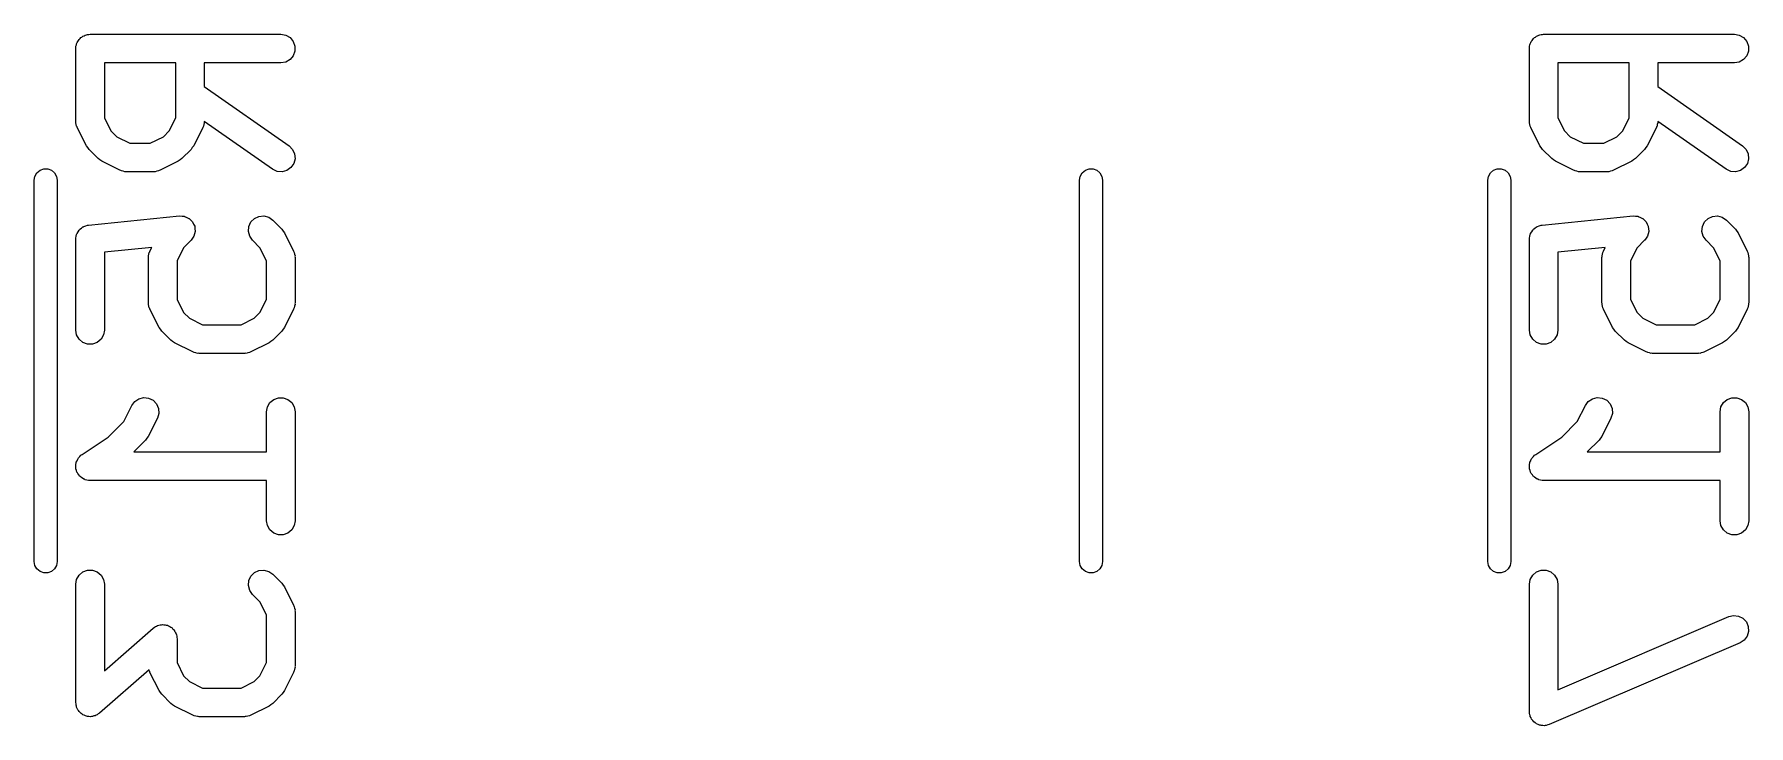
# Model space of a CAD drawing. Extents: x 25 to 326, y -201 to -21.
# Drawn here: x 59.43 to 68.42, y -57.2 to -53.57 of the extents above; entities that cross this region are included whole.
import ezdxf

# ---------------------------------------------------------------- set-up
doc = ezdxf.new("R2010")
doc.units = 0
doc.header["$MEASUREMENT"] = 0
doc.layers.add('BLACK', color=7, linetype='CONTINUOUS')

msp = doc.modelspace()

# ---------------------------------------------------------------- linework, layer by layer
at = {"layer": 'Black'}
for p, q in [((59.6474, -53.6495), (59.6485, -53.6431)), ((59.6474, -54.0305), (59.6474, -53.6495)), ((59.6485, -53.6365), (59.6508, -53.6303)), ((59.6485, -53.6431), (59.6485, -53.6365)), ((59.6508, -53.6303), (59.6519, -53.6239)), ((59.6519, -53.6239), (59.6552, -53.6182)), ((59.6552, -53.6182), (59.6574, -53.612)), ((59.6574, -53.612), (59.6616, -53.607)), ((59.6616, -53.607), (59.6649, -53.6013)), ((59.6649, -53.6013), (59.67, -53.5971)), ((59.67, -53.5971), (59.6742, -53.5921)), ((59.6742, -53.5921), (59.6799, -53.5888)), ((59.6799, -53.5888), (59.6849, -53.5846)), ((59.6849, -53.5846), (59.691, -53.5823)), ((59.691, -53.5823), (59.6967, -53.579)), ((59.6967, -53.579), (59.7032, -53.5779)), ((59.7032, -53.5779), (59.7094, -53.5757)), ((59.7094, -53.5757), (59.7159, -53.5757)), ((59.7159, -53.5757), (59.7224, -53.5745)), ((59.7224, -53.5745), (60.7224, -53.5745)), ((60.7224, -53.5745), (60.748, -53.579)), ((60.748, -53.579), (60.7706, -53.5921)), ((60.7706, -53.5921), (60.7873, -53.612)), ((60.7873, -53.612), (60.7962, -53.6365)), ((60.7962, -53.6365), (60.7962, -53.6625)), ((67.2674, -53.6495), (67.2685, -53.6431)), ((67.2674, -54.0305), (67.2674, -53.6495)), ((67.2685, -53.6365), (67.2708, -53.6303)), ((67.2685, -53.6431), (67.2685, -53.6365)), ((67.2708, -53.6303), (67.2719, -53.6239)), ((67.2719, -53.6239), (67.2752, -53.6182)), ((67.2752, -53.6182), (67.2774, -53.612)), ((67.2774, -53.612), (67.2816, -53.607)), ((67.2816, -53.607), (67.2849, -53.6013)), ((67.2849, -53.6013), (67.29, -53.5971)), ((67.29, -53.5971), (67.2942, -53.5921)), ((67.2942, -53.5921), (67.2999, -53.5888)), ((67.2999, -53.5888), (67.3049, -53.5846)), ((67.3049, -53.5846), (67.311, -53.5823)), ((67.311, -53.5823), (67.3167, -53.579)), ((67.3167, -53.579), (67.3232, -53.5779)), ((67.3232, -53.5779), (67.3294, -53.5757)), ((67.3294, -53.5757), (67.3359, -53.5757)), ((67.3359, -53.5757), (67.3424, -53.5745)), ((67.3424, -53.5745), (68.3424, -53.5745)), ((68.3424, -53.5745), (68.368, -53.579)), ((68.368, -53.579), (68.3906, -53.5921)), ((68.3906, -53.5921), (68.4073, -53.612)), ((68.4073, -53.612), (68.4162, -53.6365)), ((68.4162, -53.6365), (68.4162, -53.6625)), ((59.7974, -53.7245), (59.7974, -54.0128)), ((60.1712, -53.7245), (59.7974, -53.7245)), ((60.1712, -54.0128), (60.1712, -53.7245)), ((60.7224, -53.7245), (60.3212, -53.7245)), ((60.3212, -53.7245), (60.3212, -53.8486)), ((60.748, -53.72), (60.7224, -53.7245)), ((60.7706, -53.707), (60.748, -53.72)), ((60.7873, -53.687), (60.7706, -53.707)), ((60.7962, -53.6625), (60.7873, -53.687)), ((67.4174, -53.7245), (67.4174, -54.0128)), ((67.7912, -53.7245), (67.4174, -53.7245)), ((67.7912, -54.0128), (67.7912, -53.7245)), ((68.3424, -53.7245), (67.9412, -53.7245)), ((67.9412, -53.7245), (67.9412, -53.8486)), ((68.368, -53.72), (68.3424, -53.7245)), ((68.3906, -53.707), (68.368, -53.72)), ((68.4073, -53.687), (68.3906, -53.707)), ((68.4162, -53.6625), (68.4073, -53.687)), ((60.3212, -53.8486), (60.7654, -54.1595)), ((67.9412, -53.8486), (68.3854, -54.1595)), ((59.7974, -54.0128), (59.8316, -54.0813)), ((60.1369, -54.0813), (60.1712, -54.0128)), ((67.4174, -54.0128), (67.4516, -54.0813)), ((67.7569, -54.0813), (67.7912, -54.0128)), ((59.6481, -54.0347), (59.6474, -54.0305)), ((59.6479, -54.0391), (59.6481, -54.0347)), ((59.6504, -54.0475), (59.6479, -54.0391)), ((59.6519, -54.0561), (59.6504, -54.0475)), ((59.6541, -54.0599), (59.6519, -54.0561)), ((59.6553, -54.064), (59.6541, -54.0599)), ((59.7029, -54.1593), (59.6553, -54.064)), ((59.8316, -54.0813), (59.862, -54.1117)), ((60.1065, -54.1117), (60.1369, -54.0813)), ((60.3133, -54.064), (60.2657, -54.1593)), ((60.3145, -54.0599), (60.3133, -54.064)), ((60.3167, -54.0561), (60.3145, -54.0599)), ((60.3182, -54.0475), (60.3167, -54.0561)), ((60.3207, -54.0391), (60.3182, -54.0475)), ((60.321, -54.0315), (60.3204, -54.0347)), ((60.3204, -54.0347), (60.3207, -54.0391)), ((60.6794, -54.2824), (60.321, -54.0315)), ((67.2681, -54.0347), (67.2674, -54.0305)), ((67.2679, -54.0391), (67.2681, -54.0347)), ((67.2704, -54.0475), (67.2679, -54.0391)), ((67.2719, -54.0561), (67.2704, -54.0475)), ((67.2741, -54.0599), (67.2719, -54.0561)), ((67.2753, -54.064), (67.2741, -54.0599)), ((67.3229, -54.1593), (67.2753, -54.064)), ((67.4516, -54.0813), (67.482, -54.1117)), ((67.7265, -54.1117), (67.7569, -54.0813)), ((67.9333, -54.064), (67.8857, -54.1593)), ((67.9345, -54.0599), (67.9333, -54.064)), ((67.9367, -54.0561), (67.9345, -54.0599)), ((67.9382, -54.0475), (67.9367, -54.0561)), ((67.9407, -54.0391), (67.9382, -54.0475)), ((67.941, -54.0315), (67.9404, -54.0347)), ((67.9404, -54.0347), (67.9407, -54.0391)), ((68.2994, -54.2824), (67.941, -54.0315)), ((59.7101, -54.1689), (59.7029, -54.1593)), ((59.717, -54.1787), (59.7101, -54.1689)), ((59.7646, -54.2264), (59.717, -54.1787)), ((59.862, -54.1117), (59.9306, -54.146)), ((59.9306, -54.146), (60.038, -54.146)), ((60.038, -54.146), (60.1065, -54.1117)), ((60.2516, -54.1787), (60.204, -54.2264)), ((60.2585, -54.1689), (60.2516, -54.1787)), ((60.2657, -54.1593), (60.2585, -54.1689)), ((60.7654, -54.1595), (60.7838, -54.1779)), ((60.7838, -54.1779), (60.7948, -54.2015)), ((67.3301, -54.1689), (67.3229, -54.1593)), ((67.337, -54.1787), (67.3301, -54.1689)), ((67.3846, -54.2264), (67.337, -54.1787)), ((67.482, -54.1117), (67.5506, -54.146)), ((67.5506, -54.146), (67.658, -54.146)), ((67.658, -54.146), (67.7265, -54.1117)), ((67.8716, -54.1787), (67.824, -54.2264)), ((67.8785, -54.1689), (67.8716, -54.1787)), ((67.8857, -54.1593), (67.8785, -54.1689)), ((68.3854, -54.1595), (68.4038, -54.1779)), ((68.4038, -54.1779), (68.4148, -54.2015)), ((59.46, -54.288), (59.4796, -54.2809)), ((59.4796, -54.2809), (59.5004, -54.2809)), ((59.5004, -54.2809), (59.52, -54.288)), ((59.7744, -54.2333), (59.7646, -54.2264)), ((59.7841, -54.2404), (59.7744, -54.2333)), ((59.8793, -54.288), (59.7841, -54.2404)), ((60.1845, -54.2404), (60.0893, -54.288)), ((60.1942, -54.2333), (60.1845, -54.2404)), ((60.204, -54.2264), (60.1942, -54.2333)), ((60.703, -54.2934), (60.6794, -54.2824)), ((60.7754, -54.274), (60.7541, -54.2889)), ((60.7904, -54.2526), (60.7754, -54.274)), ((60.7971, -54.2275), (60.7904, -54.2526)), ((60.7948, -54.2015), (60.7971, -54.2275)), ((64.94, -54.288), (64.9596, -54.2809)), ((64.9596, -54.2809), (64.9804, -54.2809)), ((64.9804, -54.2809), (65, -54.288)), ((67.08, -54.288), (67.0996, -54.2809)), ((67.0996, -54.2809), (67.1204, -54.2809)), ((67.1204, -54.2809), (67.14, -54.288)), ((67.3944, -54.2333), (67.3846, -54.2264)), ((67.4041, -54.2404), (67.3944, -54.2333)), ((67.4993, -54.288), (67.4041, -54.2404)), ((67.8045, -54.2404), (67.7093, -54.288)), ((67.8142, -54.2333), (67.8045, -54.2404)), ((67.824, -54.2264), (67.8142, -54.2333)), ((68.323, -54.2934), (68.2994, -54.2824)), ((68.3954, -54.274), (68.3741, -54.2889)), ((68.4104, -54.2526), (68.3954, -54.274)), ((68.4171, -54.2275), (68.4104, -54.2526)), ((68.4148, -54.2015), (68.4171, -54.2275)), ((59.43, -54.34), (59.4336, -54.3195)), ((59.43, -56.34), (59.43, -54.34)), ((59.4336, -54.3195), (59.444, -54.3014)), ((59.444, -54.3014), (59.46, -54.288)), ((59.52, -54.288), (59.536, -54.3014)), ((59.536, -54.3014), (59.5464, -54.3195)), ((59.5464, -54.3195), (59.55, -54.34)), ((59.55, -54.34), (59.55, -56.34)), ((59.8835, -54.2893), (59.8793, -54.288)), ((59.8872, -54.2914), (59.8835, -54.2893)), ((59.8959, -54.293), (59.8872, -54.2914)), ((59.9043, -54.2955), (59.8959, -54.293)), ((59.9086, -54.2952), (59.9043, -54.2955)), ((59.9129, -54.296), (59.9086, -54.2952)), ((60.0557, -54.296), (59.9129, -54.296)), ((60.06, -54.2952), (60.0557, -54.296)), ((60.0643, -54.2955), (60.06, -54.2952)), ((60.0727, -54.293), (60.0643, -54.2955)), ((60.0814, -54.2914), (60.0727, -54.293)), ((60.0851, -54.2893), (60.0814, -54.2914)), ((60.0893, -54.288), (60.0851, -54.2893)), ((60.7289, -54.2957), (60.703, -54.2934)), ((60.7541, -54.2889), (60.7289, -54.2957)), ((64.91, -54.34), (64.9136, -54.3195)), ((64.91, -56.34), (64.91, -54.34)), ((64.9136, -54.3195), (64.924, -54.3014)), ((64.924, -54.3014), (64.94, -54.288)), ((65, -54.288), (65.016, -54.3014)), ((65.016, -54.3014), (65.0264, -54.3195)), ((65.0264, -54.3195), (65.03, -54.34)), ((65.03, -54.34), (65.03, -56.34)), ((67.05, -54.34), (67.0536, -54.3195)), ((67.05, -56.34), (67.05, -54.34)), ((67.0536, -54.3195), (67.064, -54.3014)), ((67.064, -54.3014), (67.08, -54.288)), ((67.14, -54.288), (67.156, -54.3014)), ((67.156, -54.3014), (67.1664, -54.3195)), ((67.1664, -54.3195), (67.17, -54.34)), ((67.17, -54.34), (67.17, -56.34)), ((67.5035, -54.2893), (67.4993, -54.288)), ((67.5072, -54.2914), (67.5035, -54.2893)), ((67.5159, -54.293), (67.5072, -54.2914)), ((67.5243, -54.2955), (67.5159, -54.293)), ((67.5286, -54.2952), (67.5243, -54.2955)), ((67.5329, -54.296), (67.5286, -54.2952)), ((67.6757, -54.296), (67.5329, -54.296)), ((67.68, -54.2952), (67.6757, -54.296)), ((67.6843, -54.2955), (67.68, -54.2952)), ((67.6927, -54.293), (67.6843, -54.2955)), ((67.7014, -54.2914), (67.6927, -54.293)), ((67.7051, -54.2893), (67.7014, -54.2914)), ((67.7093, -54.288), (67.7051, -54.2893)), ((68.3489, -54.2957), (68.323, -54.2934)), ((68.3741, -54.2889), (68.3489, -54.2957)), ((59.7149, -54.5749), (60.1911, -54.5273)), ((60.1911, -54.5273), (60.1916, -54.5273)), ((60.1916, -54.5273), (60.192, -54.5272)), ((60.192, -54.5272), (60.2045, -54.5283)), ((60.2045, -54.5283), (60.2171, -54.5292)), ((60.2171, -54.5292), (60.2175, -54.5294)), ((60.2175, -54.5294), (60.218, -54.5295)), ((60.218, -54.5295), (60.2294, -54.5348)), ((60.2294, -54.5348), (60.2408, -54.5399)), ((60.2408, -54.5399), (60.2412, -54.5403)), ((60.2412, -54.5403), (60.2416, -54.5405)), ((60.2416, -54.5405), (60.2505, -54.5494)), ((60.2505, -54.5494), (60.2595, -54.5581)), ((60.5657, -54.5589), (60.5841, -54.5405)), ((60.5841, -54.5405), (60.6077, -54.5295)), ((60.6077, -54.5295), (60.6337, -54.5272)), ((60.6337, -54.5272), (60.6588, -54.5339)), ((60.6588, -54.5339), (60.6802, -54.5489)), ((60.6802, -54.5489), (60.7278, -54.5965)), ((67.3349, -54.5749), (67.8111, -54.5273)), ((67.8111, -54.5273), (67.8116, -54.5273)), ((67.8116, -54.5273), (67.812, -54.5272)), ((67.812, -54.5272), (67.8245, -54.5283)), ((67.8245, -54.5283), (67.8371, -54.5292)), ((67.8371, -54.5292), (67.8375, -54.5294)), ((67.8375, -54.5294), (67.838, -54.5295)), ((67.838, -54.5295), (67.8494, -54.5348)), ((67.8494, -54.5348), (67.8608, -54.5399)), ((67.8608, -54.5399), (67.8612, -54.5403)), ((67.8612, -54.5403), (67.8616, -54.5405)), ((67.8616, -54.5405), (67.8705, -54.5494)), ((67.8705, -54.5494), (67.8795, -54.5581)), ((68.1857, -54.5589), (68.2041, -54.5405)), ((68.2041, -54.5405), (68.2277, -54.5295)), ((68.2277, -54.5295), (68.2537, -54.5272)), ((68.2537, -54.5272), (68.2788, -54.5339)), ((68.2788, -54.5339), (68.3002, -54.5489)), ((68.3002, -54.5489), (68.3478, -54.5965)), ((59.6476, -54.6439), (59.6501, -54.634)), ((59.6501, -54.634), (59.6519, -54.6239)), ((59.6519, -54.6239), (59.6533, -54.6214)), ((59.6533, -54.6214), (59.654, -54.6187)), ((59.654, -54.6187), (59.6598, -54.6102)), ((59.6598, -54.6102), (59.6649, -54.6013)), ((59.6649, -54.6013), (59.6671, -54.5995)), ((59.6671, -54.5995), (59.6687, -54.5972)), ((59.6687, -54.5972), (59.677, -54.5912)), ((59.677, -54.5912), (59.6849, -54.5846)), ((59.6849, -54.5846), (59.6875, -54.5836)), ((59.6875, -54.5836), (59.6898, -54.5819)), ((59.6898, -54.5819), (59.6997, -54.5792)), ((59.6997, -54.5792), (59.7094, -54.5757)), ((59.7094, -54.5757), (59.7122, -54.5757)), ((59.7122, -54.5757), (59.7149, -54.5749)), ((60.2665, -54.6336), (60.2593, -54.6439)), ((60.2595, -54.5581), (60.2597, -54.5586)), ((60.2597, -54.5586), (60.26, -54.5589)), ((60.26, -54.5589), (60.2653, -54.5703)), ((60.2653, -54.5703), (60.2708, -54.5816)), ((60.2667, -54.6331), (60.2665, -54.6336)), ((60.2669, -54.6328), (60.2667, -54.6331)), ((60.27, -54.6205), (60.2669, -54.6328)), ((60.2733, -54.6084), (60.27, -54.6205)), ((60.2708, -54.5816), (60.2708, -54.5821)), ((60.2708, -54.5821), (60.271, -54.5825)), ((60.271, -54.5825), (60.2721, -54.595)), ((60.2721, -54.595), (60.2734, -54.6075)), ((60.2734, -54.6075), (60.2732, -54.608)), ((60.2732, -54.608), (60.2733, -54.6084)), ((60.5524, -54.6084), (60.5547, -54.5825)), ((60.5592, -54.6336), (60.5524, -54.6084)), ((60.5547, -54.5825), (60.5657, -54.5589)), ((60.5741, -54.6549), (60.5592, -54.6336)), ((60.7278, -54.5965), (60.7347, -54.6063)), ((60.7347, -54.6063), (60.7418, -54.616)), ((60.7418, -54.616), (60.7895, -54.7112)), ((67.2676, -54.6439), (67.2701, -54.634)), ((67.2701, -54.634), (67.2719, -54.6239)), ((67.2719, -54.6239), (67.2733, -54.6214)), ((67.2733, -54.6214), (67.274, -54.6187)), ((67.274, -54.6187), (67.2798, -54.6102)), ((67.2798, -54.6102), (67.2849, -54.6013)), ((67.2849, -54.6013), (67.2871, -54.5995)), ((67.2871, -54.5995), (67.2887, -54.5972)), ((67.2887, -54.5972), (67.297, -54.5912)), ((67.297, -54.5912), (67.3049, -54.5846)), ((67.3049, -54.5846), (67.3075, -54.5836)), ((67.3075, -54.5836), (67.3098, -54.5819)), ((67.3098, -54.5819), (67.3197, -54.5792)), ((67.3197, -54.5792), (67.3294, -54.5757)), ((67.3294, -54.5757), (67.3322, -54.5757)), ((67.3322, -54.5757), (67.3349, -54.5749)), ((67.8865, -54.6336), (67.8793, -54.6439)), ((67.8795, -54.5581), (67.8797, -54.5586)), ((67.8797, -54.5586), (67.88, -54.5589)), ((67.88, -54.5589), (67.8853, -54.5703)), ((67.8853, -54.5703), (67.8908, -54.5816)), ((67.8867, -54.6331), (67.8865, -54.6336)), ((67.8869, -54.6328), (67.8867, -54.6331)), ((67.89, -54.6205), (67.8869, -54.6328)), ((67.8933, -54.6084), (67.89, -54.6205)), ((67.8908, -54.5816), (67.8908, -54.5821)), ((67.8908, -54.5821), (67.891, -54.5825)), ((67.891, -54.5825), (67.8921, -54.595)), ((67.8921, -54.595), (67.8934, -54.6075)), ((67.8934, -54.6075), (67.8932, -54.608)), ((67.8932, -54.608), (67.8933, -54.6084)), ((68.1724, -54.6084), (68.1747, -54.5825)), ((68.1792, -54.6336), (68.1724, -54.6084)), ((68.1747, -54.5825), (68.1857, -54.5589)), ((68.1941, -54.6549), (68.1792, -54.6336)), ((68.3478, -54.5965), (68.3547, -54.6063)), ((68.3547, -54.6063), (68.3618, -54.616)), ((68.3618, -54.616), (68.4095, -54.7112)), ((59.6474, -54.6495), (59.6479, -54.6467)), ((59.6474, -55.1257), (59.6474, -54.6495)), ((59.6479, -54.6467), (59.6476, -54.6439)), ((60.0456, -54.6926), (59.7974, -54.7174)), ((59.7974, -54.7174), (59.7974, -55.1257)), ((60.0288, -54.7362), (60.0313, -54.7278)), ((60.0313, -54.7278), (60.0329, -54.7191)), ((60.0329, -54.7191), (60.035, -54.7154)), ((60.035, -54.7154), (60.0363, -54.7112)), ((60.0363, -54.7112), (60.0456, -54.6926)), ((60.2126, -54.694), (60.1783, -54.7625)), ((60.2516, -54.6549), (60.2126, -54.694)), ((60.2519, -54.6546), (60.2516, -54.6549)), ((60.2523, -54.6543), (60.2519, -54.6546)), ((60.2593, -54.6439), (60.2523, -54.6543)), ((60.6131, -54.694), (60.5741, -54.6549)), ((60.6474, -54.7625), (60.6131, -54.694)), ((60.7895, -54.7112), (60.7907, -54.7154)), ((60.7907, -54.7154), (60.7929, -54.7191)), ((60.7929, -54.7191), (60.7944, -54.7278)), ((60.7944, -54.7278), (60.7969, -54.7362)), ((67.2674, -54.6495), (67.2679, -54.6467)), ((67.2674, -55.1257), (67.2674, -54.6495)), ((67.2679, -54.6467), (67.2676, -54.6439)), ((67.6656, -54.6926), (67.4174, -54.7174)), ((67.4174, -54.7174), (67.4174, -55.1257)), ((67.6488, -54.7362), (67.6513, -54.7278)), ((67.6513, -54.7278), (67.6529, -54.7191)), ((67.6529, -54.7191), (67.655, -54.7154)), ((67.655, -54.7154), (67.6563, -54.7112)), ((67.6563, -54.7112), (67.6656, -54.6926)), ((67.8326, -54.694), (67.7983, -54.7625)), ((67.8716, -54.6549), (67.8326, -54.694)), ((67.8719, -54.6546), (67.8716, -54.6549)), ((67.8723, -54.6543), (67.8719, -54.6546)), ((67.8793, -54.6439), (67.8723, -54.6543)), ((68.2331, -54.694), (68.1941, -54.6549)), ((68.2674, -54.7625), (68.2331, -54.694)), ((68.4095, -54.7112), (68.4107, -54.7154)), ((68.4107, -54.7154), (68.4129, -54.7191)), ((68.4129, -54.7191), (68.4144, -54.7278)), ((68.4144, -54.7278), (68.4169, -54.7362)), ((60.0283, -54.7448), (60.0291, -54.7405)), ((60.0283, -54.9829), (60.0283, -54.7448)), ((60.0291, -54.7405), (60.0288, -54.7362)), ((60.1783, -54.7625), (60.1783, -54.9652)), ((60.6474, -54.9652), (60.6474, -54.7625)), ((60.7969, -54.7362), (60.7966, -54.7405)), ((60.7966, -54.7405), (60.7974, -54.7448)), ((60.7974, -54.7448), (60.7974, -54.9829)), ((67.6483, -54.7448), (67.6491, -54.7405)), ((67.6483, -54.9829), (67.6483, -54.7448)), ((67.6491, -54.7405), (67.6488, -54.7362)), ((67.7983, -54.7625), (67.7983, -54.9652)), ((68.2674, -54.9652), (68.2674, -54.7625)), ((68.4169, -54.7362), (68.4166, -54.7405)), ((68.4166, -54.7405), (68.4174, -54.7448)), ((68.4174, -54.7448), (68.4174, -54.9829)), ((60.0291, -54.9871), (60.0283, -54.9829)), ((60.0288, -54.9914), (60.0291, -54.9871)), ((60.0313, -54.9999), (60.0288, -54.9914)), ((60.0329, -55.0085), (60.0313, -54.9999)), ((60.1783, -54.9652), (60.2126, -55.0337)), ((60.6131, -55.0337), (60.6474, -54.9652)), ((60.7944, -54.9999), (60.7929, -55.0085)), ((60.7969, -54.9914), (60.7944, -54.9999)), ((60.7974, -54.9829), (60.7966, -54.9871)), ((60.7966, -54.9871), (60.7969, -54.9914)), ((67.6491, -54.9871), (67.6483, -54.9829)), ((67.6488, -54.9914), (67.6491, -54.9871)), ((67.6513, -54.9999), (67.6488, -54.9914)), ((67.6529, -55.0085), (67.6513, -54.9999)), ((67.7983, -54.9652), (67.8326, -55.0337)), ((68.2331, -55.0337), (68.2674, -54.9652)), ((68.4144, -54.9999), (68.4129, -55.0085)), ((68.4169, -54.9914), (68.4144, -54.9999)), ((68.4174, -54.9829), (68.4166, -54.9871)), ((68.4166, -54.9871), (68.4169, -54.9914)), ((60.035, -55.0123), (60.0329, -55.0085)), ((60.0363, -55.0164), (60.035, -55.0123)), ((60.0839, -55.1116), (60.0363, -55.0164)), ((60.2126, -55.0337), (60.243, -55.0641)), ((60.243, -55.0641), (60.3115, -55.0983)), ((60.5142, -55.0983), (60.5827, -55.0641)), ((60.5827, -55.0641), (60.6131, -55.0337)), ((60.7895, -55.0164), (60.7418, -55.1116)), ((60.7907, -55.0123), (60.7895, -55.0164)), ((60.7929, -55.0085), (60.7907, -55.0123)), ((67.655, -55.0123), (67.6529, -55.0085)), ((67.6563, -55.0164), (67.655, -55.0123)), ((67.7039, -55.1116), (67.6563, -55.0164)), ((67.8326, -55.0337), (67.863, -55.0641)), ((67.863, -55.0641), (67.9315, -55.0983)), ((68.1342, -55.0983), (68.2027, -55.0641)), ((68.2027, -55.0641), (68.2331, -55.0337)), ((68.4095, -55.0164), (68.3618, -55.1116)), ((68.4107, -55.0123), (68.4095, -55.0164)), ((68.4129, -55.0085), (68.4107, -55.0123)), ((59.6519, -55.1514), (59.6474, -55.1257)), ((59.6649, -55.1739), (59.6519, -55.1514)), ((59.6849, -55.1907), (59.6649, -55.1739)), ((59.7798, -55.1739), (59.7599, -55.1907)), ((59.7929, -55.1514), (59.7798, -55.1739)), ((59.7974, -55.1257), (59.7929, -55.1514)), ((60.091, -55.1213), (60.0839, -55.1116)), ((60.0979, -55.1311), (60.091, -55.1213)), ((60.1455, -55.1787), (60.0979, -55.1311)), ((60.1554, -55.1856), (60.1455, -55.1787)), ((60.3115, -55.0983), (60.5142, -55.0983)), ((60.6802, -55.1787), (60.6703, -55.1856)), ((60.7278, -55.1311), (60.6802, -55.1787)), ((60.7347, -55.1213), (60.7278, -55.1311)), ((60.7418, -55.1116), (60.7347, -55.1213)), ((67.2719, -55.1514), (67.2674, -55.1257)), ((67.2849, -55.1739), (67.2719, -55.1514)), ((67.3049, -55.1907), (67.2849, -55.1739)), ((67.3998, -55.1739), (67.3799, -55.1907)), ((67.4129, -55.1514), (67.3998, -55.1739)), ((67.4174, -55.1257), (67.4129, -55.1514)), ((67.711, -55.1213), (67.7039, -55.1116)), ((67.7179, -55.1311), (67.711, -55.1213)), ((67.7655, -55.1787), (67.7179, -55.1311)), ((67.7754, -55.1856), (67.7655, -55.1787)), ((67.9315, -55.0983), (68.1342, -55.0983)), ((68.3002, -55.1787), (68.2903, -55.1856)), ((68.3478, -55.1311), (68.3002, -55.1787)), ((68.3547, -55.1213), (68.3478, -55.1311)), ((68.3618, -55.1116), (68.3547, -55.1213)), ((59.7094, -55.1996), (59.6849, -55.1907)), ((59.7354, -55.1996), (59.7094, -55.1996)), ((59.7599, -55.1907), (59.7354, -55.1996)), ((60.165, -55.1928), (60.1554, -55.1856)), ((60.2603, -55.2404), (60.165, -55.1928)), ((60.2644, -55.2416), (60.2603, -55.2404)), ((60.2682, -55.2438), (60.2644, -55.2416)), ((60.2768, -55.2453), (60.2682, -55.2438)), ((60.2852, -55.2478), (60.2768, -55.2453)), ((60.2896, -55.2476), (60.2852, -55.2478)), ((60.2938, -55.2483), (60.2896, -55.2476)), ((60.5319, -55.2483), (60.2938, -55.2483)), ((60.5362, -55.2476), (60.5319, -55.2483)), ((60.5405, -55.2478), (60.5362, -55.2476)), ((60.5489, -55.2453), (60.5405, -55.2478)), ((60.5576, -55.2438), (60.5489, -55.2453)), ((60.5613, -55.2416), (60.5576, -55.2438)), ((60.5654, -55.2404), (60.5613, -55.2416)), ((60.6607, -55.1928), (60.5654, -55.2404)), ((60.6703, -55.1856), (60.6607, -55.1928)), ((67.3294, -55.1996), (67.3049, -55.1907)), ((67.3554, -55.1996), (67.3294, -55.1996)), ((67.3799, -55.1907), (67.3554, -55.1996)), ((67.785, -55.1928), (67.7754, -55.1856)), ((67.8803, -55.2404), (67.785, -55.1928)), ((67.8844, -55.2416), (67.8803, -55.2404)), ((67.8882, -55.2438), (67.8844, -55.2416)), ((67.8968, -55.2453), (67.8882, -55.2438)), ((67.9052, -55.2478), (67.8968, -55.2453)), ((67.9096, -55.2476), (67.9052, -55.2478)), ((67.9138, -55.2483), (67.9096, -55.2476)), ((68.1519, -55.2483), (67.9138, -55.2483)), ((68.1562, -55.2476), (68.1519, -55.2483)), ((68.1605, -55.2478), (68.1562, -55.2476)), ((68.1689, -55.2453), (68.1605, -55.2478)), ((68.1776, -55.2438), (68.1689, -55.2453)), ((68.1813, -55.2416), (68.1776, -55.2438)), ((68.1854, -55.2404), (68.1813, -55.2416)), ((68.2807, -55.1928), (68.1854, -55.2404)), ((68.2903, -55.1856), (68.2807, -55.1928)), ((59.8988, -55.6051), (59.941, -55.5207)), ((59.941, -55.5207), (59.9565, -55.4998)), ((59.9565, -55.4998), (59.9783, -55.4855)), ((59.9783, -55.4855), (60.0036, -55.4794)), ((60.0036, -55.4794), (60.0295, -55.4824)), ((60.0295, -55.4824), (60.0528, -55.494)), ((60.0528, -55.494), (60.0707, -55.513)), ((60.0707, -55.513), (60.081, -55.5369)), ((60.081, -55.5369), (60.0826, -55.5629)), ((60.6474, -55.5543), (60.6519, -55.5286)), ((60.6519, -55.5286), (60.6649, -55.5061)), ((60.6649, -55.5061), (60.6849, -55.4893)), ((60.6849, -55.4893), (60.7094, -55.4804)), ((60.7094, -55.4804), (60.7354, -55.4804)), ((60.7354, -55.4804), (60.7599, -55.4893)), ((60.7599, -55.4893), (60.7798, -55.5061)), ((60.7798, -55.5061), (60.7929, -55.5286)), ((60.7929, -55.5286), (60.7974, -55.5543)), ((67.5188, -55.6051), (67.561, -55.5207)), ((67.561, -55.5207), (67.5765, -55.4998)), ((67.5765, -55.4998), (67.5983, -55.4855)), ((67.5983, -55.4855), (67.6236, -55.4794)), ((67.6236, -55.4794), (67.6495, -55.4824)), ((67.6495, -55.4824), (67.6728, -55.494)), ((67.6728, -55.494), (67.6907, -55.513)), ((67.6907, -55.513), (67.701, -55.5369)), ((67.701, -55.5369), (67.7026, -55.5629)), ((68.2674, -55.5543), (68.2719, -55.5286)), ((68.2719, -55.5286), (68.2849, -55.5061)), ((68.2849, -55.5061), (68.3049, -55.4893)), ((68.3049, -55.4893), (68.3294, -55.4804)), ((68.3294, -55.4804), (68.3554, -55.4804)), ((68.3554, -55.4804), (68.3799, -55.4893)), ((68.3799, -55.4893), (68.3998, -55.5061)), ((68.3998, -55.5061), (68.4129, -55.5286)), ((68.4129, -55.5286), (68.4174, -55.5543)), ((59.8175, -55.6865), (59.8988, -55.6051)), ((60.0752, -55.5878), (60.0276, -55.6831)), ((60.0826, -55.5629), (60.0752, -55.5878)), ((60.6474, -55.765), (60.6474, -55.5543)), ((60.7974, -55.5543), (60.7974, -56.1257)), ((67.4375, -55.6865), (67.5188, -55.6051)), ((67.6952, -55.5878), (67.6476, -55.6831)), ((67.7026, -55.5629), (67.6952, -55.5878)), ((68.2674, -55.765), (68.2674, -55.5543)), ((68.4174, -55.5543), (68.4174, -56.1257)), ((59.6808, -55.7776), (59.8175, -55.6865)), ((60.0135, -55.7026), (59.9511, -55.765)), ((60.0204, -55.6927), (60.0135, -55.7026)), ((60.0276, -55.6831), (60.0204, -55.6927)), ((67.3008, -55.7776), (67.4375, -55.6865)), ((67.6335, -55.7026), (67.5711, -55.765)), ((67.6404, -55.6927), (67.6335, -55.7026)), ((67.6476, -55.6831), (67.6404, -55.6927)), ((59.6504, -55.8189), (59.6544, -55.8109)), ((59.6544, -55.8109), (59.6574, -55.8025)), ((59.6574, -55.8025), (59.6601, -55.7993)), ((59.6601, -55.7993), (59.6619, -55.7956)), ((59.6619, -55.7956), (59.6684, -55.7894)), ((59.6684, -55.7894), (59.6742, -55.7825)), ((59.6742, -55.7825), (59.6778, -55.7805)), ((59.6778, -55.7805), (59.6808, -55.7776)), ((59.9511, -55.765), (60.6474, -55.765)), ((67.2704, -55.8189), (67.2744, -55.8109)), ((67.2744, -55.8109), (67.2774, -55.8025)), ((67.2774, -55.8025), (67.2801, -55.7993)), ((67.2801, -55.7993), (67.2819, -55.7956)), ((67.2819, -55.7956), (67.2884, -55.7894)), ((67.2884, -55.7894), (67.2942, -55.7825)), ((67.2942, -55.7825), (67.2978, -55.7805)), ((67.2978, -55.7805), (67.3008, -55.7776)), ((67.5711, -55.765), (68.2674, -55.765)), ((59.6475, -55.8448), (59.6485, -55.8359)), ((59.6485, -55.8489), (59.6475, -55.8448)), ((59.6485, -55.827), (59.6499, -55.8231)), ((59.6485, -55.8359), (59.6485, -55.827)), ((59.6485, -55.853), (59.6485, -55.8489)), ((59.6516, -55.8614), (59.6485, -55.853)), ((59.6499, -55.8231), (59.6504, -55.8189)), ((59.6537, -55.8701), (59.6516, -55.8614)), ((59.656, -55.8736), (59.6537, -55.8701)), ((59.6574, -55.8775), (59.656, -55.8736)), ((59.6632, -55.8844), (59.6574, -55.8775)), ((59.6681, -55.8918), (59.6632, -55.8844)), ((59.6715, -55.8943), (59.6681, -55.8918)), ((59.6742, -55.8975), (59.6715, -55.8943)), ((59.6819, -55.9019), (59.6742, -55.8975)), ((67.2675, -55.8448), (67.2685, -55.8359)), ((67.2685, -55.8489), (67.2675, -55.8448)), ((67.2685, -55.827), (67.2699, -55.8231)), ((67.2685, -55.8359), (67.2685, -55.827)), ((67.2685, -55.853), (67.2685, -55.8489)), ((67.2716, -55.8614), (67.2685, -55.853)), ((67.2699, -55.8231), (67.2704, -55.8189)), ((67.2737, -55.8701), (67.2716, -55.8614)), ((67.276, -55.8736), (67.2737, -55.8701)), ((67.2774, -55.8775), (67.276, -55.8736)), ((67.2832, -55.8844), (67.2774, -55.8775)), ((67.2881, -55.8918), (67.2832, -55.8844)), ((67.2915, -55.8943), (67.2881, -55.8918)), ((67.2942, -55.8975), (67.2915, -55.8943)), ((67.3019, -55.9019), (67.2942, -55.8975)), ((59.6891, -55.9072), (59.6819, -55.9019)), ((59.6931, -55.9084), (59.6891, -55.9072)), ((59.6967, -55.9105), (59.6931, -55.9084)), ((59.7055, -55.912), (59.6967, -55.9105)), ((59.7141, -55.9145), (59.7055, -55.912)), ((59.7183, -55.9143), (59.7141, -55.9145)), ((59.7224, -55.915), (59.7183, -55.9143)), ((60.6474, -55.915), (59.7224, -55.915)), ((60.6474, -56.1257), (60.6474, -55.915)), ((67.3091, -55.9072), (67.3019, -55.9019)), ((67.3131, -55.9084), (67.3091, -55.9072)), ((67.3167, -55.9105), (67.3131, -55.9084)), ((67.3255, -55.912), (67.3167, -55.9105)), ((67.3341, -55.9145), (67.3255, -55.912)), ((67.3383, -55.9143), (67.3341, -55.9145)), ((67.3424, -55.915), (67.3383, -55.9143)), ((68.2674, -55.915), (67.3424, -55.915)), ((68.2674, -56.1257), (68.2674, -55.915)), ((60.6519, -56.1514), (60.6474, -56.1257)), ((60.6649, -56.1739), (60.6519, -56.1514)), ((60.7929, -56.1514), (60.7798, -56.1739)), ((60.7974, -56.1257), (60.7929, -56.1514)), ((68.2719, -56.1514), (68.2674, -56.1257)), ((68.2849, -56.1739), (68.2719, -56.1514)), ((68.4129, -56.1514), (68.3998, -56.1739)), ((68.4174, -56.1257), (68.4129, -56.1514)), ((60.6849, -56.1907), (60.6649, -56.1739)), ((60.7094, -56.1996), (60.6849, -56.1907)), ((60.7354, -56.1996), (60.7094, -56.1996)), ((60.7599, -56.1907), (60.7354, -56.1996)), ((60.7798, -56.1739), (60.7599, -56.1907)), ((68.3049, -56.1907), (68.2849, -56.1739)), ((68.3294, -56.1996), (68.3049, -56.1907)), ((68.3554, -56.1996), (68.3294, -56.1996)), ((68.3799, -56.1907), (68.3554, -56.1996)), ((68.3998, -56.1739), (68.3799, -56.1907)), ((59.4336, -56.3605), (59.43, -56.34)), ((59.55, -56.34), (59.5464, -56.3605)), ((64.9136, -56.3605), (64.91, -56.34)), ((65.03, -56.34), (65.0264, -56.3605)), ((67.0536, -56.3605), (67.05, -56.34)), ((67.17, -56.34), (67.1664, -56.3605)), ((59.444, -56.3786), (59.4336, -56.3605)), ((59.46, -56.392), (59.444, -56.3786)), ((59.4796, -56.3991), (59.46, -56.392)), ((59.5004, -56.3991), (59.4796, -56.3991)), ((59.52, -56.392), (59.5004, -56.3991)), ((59.536, -56.3786), (59.52, -56.392)), ((59.5464, -56.3605), (59.536, -56.3786)), ((59.6474, -56.459), (59.6519, -56.4334)), ((59.6519, -56.4334), (59.6649, -56.4108)), ((59.6649, -56.4108), (59.6849, -56.3941)), ((59.6849, -56.3941), (59.7094, -56.3852)), ((59.7094, -56.3852), (59.7354, -56.3852)), ((59.7354, -56.3852), (59.7599, -56.3941)), ((59.7599, -56.3941), (59.7798, -56.4108)), ((59.7798, -56.4108), (59.7929, -56.4334)), ((59.7929, -56.4334), (59.7974, -56.459)), ((60.5524, -56.4656), (60.5547, -56.4396)), ((60.5547, -56.4396), (60.5657, -56.416)), ((60.5657, -56.416), (60.5841, -56.3976)), ((60.5841, -56.3976), (60.6077, -56.3866)), ((60.6077, -56.3866), (60.6337, -56.3843)), ((60.6337, -56.3843), (60.6588, -56.3911)), ((60.6588, -56.3911), (60.6802, -56.406)), ((60.6802, -56.406), (60.7278, -56.4536)), ((64.924, -56.3786), (64.9136, -56.3605)), ((64.94, -56.392), (64.924, -56.3786)), ((64.9596, -56.3991), (64.94, -56.392)), ((64.9804, -56.3991), (64.9596, -56.3991)), ((65, -56.392), (64.9804, -56.3991)), ((65.016, -56.3786), (65, -56.392)), ((65.0264, -56.3605), (65.016, -56.3786)), ((67.064, -56.3786), (67.0536, -56.3605)), ((67.08, -56.392), (67.064, -56.3786)), ((67.0996, -56.3991), (67.08, -56.392)), ((67.1204, -56.3991), (67.0996, -56.3991)), ((67.14, -56.392), (67.1204, -56.3991)), ((67.156, -56.3786), (67.14, -56.392)), ((67.1664, -56.3605), (67.156, -56.3786)), ((67.2674, -56.459), (67.2719, -56.4334)), ((67.2719, -56.4334), (67.2849, -56.4108)), ((67.2849, -56.4108), (67.3049, -56.3941)), ((67.3049, -56.3941), (67.3294, -56.3852)), ((67.3294, -56.3852), (67.3554, -56.3852)), ((67.3554, -56.3852), (67.3799, -56.3941)), ((67.3799, -56.3941), (67.3998, -56.4108)), ((67.3998, -56.4108), (67.4129, -56.4334)), ((67.4129, -56.4334), (67.4174, -56.459)), ((59.6474, -57.0781), (59.6474, -56.459)), ((59.7974, -56.459), (59.7974, -56.9128)), ((60.5592, -56.4907), (60.5524, -56.4656)), ((60.5741, -56.5121), (60.5592, -56.4907)), ((60.6131, -56.5511), (60.5741, -56.5121)), ((60.7278, -56.4536), (60.7347, -56.4635)), ((60.7347, -56.4635), (60.7418, -56.4731)), ((60.7418, -56.4731), (60.7895, -56.5684)), ((67.2674, -57.1257), (67.2674, -56.459)), ((67.4174, -56.459), (67.4174, -57.012)), ((60.6474, -56.6196), (60.6131, -56.5511)), ((60.6474, -56.8699), (60.6474, -56.6196)), ((60.7895, -56.5684), (60.7907, -56.5725)), ((60.7907, -56.5725), (60.7929, -56.5763)), ((60.7929, -56.5763), (60.7944, -56.5849)), ((60.7944, -56.5849), (60.7969, -56.5933)), ((60.7969, -56.5933), (60.7966, -56.5976)), ((60.7966, -56.5976), (60.7974, -56.6019)), ((60.7974, -56.6019), (60.7974, -56.8876)), ((59.7974, -56.9128), (60.0539, -56.6883)), ((60.0539, -56.6883), (60.0602, -56.6845)), ((60.0602, -56.6845), (60.0658, -56.6798)), ((60.0658, -56.6798), (60.0713, -56.6778)), ((60.0713, -56.6778), (60.0762, -56.6748)), ((60.0762, -56.6748), (60.0834, -56.6734)), ((60.0834, -56.6734), (60.0903, -56.6709)), ((60.0903, -56.6709), (60.0961, -56.6709)), ((60.0961, -56.6709), (60.1018, -56.6698)), ((60.1018, -56.6698), (60.109, -56.6709)), ((60.109, -56.6709), (60.1164, -56.6709)), ((60.1164, -56.6709), (60.1218, -56.6729)), ((60.1218, -56.6729), (60.1275, -56.6738)), ((60.1275, -56.6738), (60.1339, -56.6773)), ((60.1339, -56.6773), (60.1408, -56.6798)), ((60.1408, -56.6798), (60.1453, -56.6835)), ((60.1453, -56.6835), (60.1503, -56.6863)), ((60.1503, -56.6863), (60.1552, -56.6918)), ((60.1552, -56.6918), (60.1608, -56.6966)), ((60.1608, -56.6966), (60.1637, -56.7016)), ((60.1637, -56.7016), (60.1675, -56.7059)), ((60.1675, -56.7059), (60.1701, -56.7128)), ((67.4174, -57.012), (68.3128, -56.6282)), ((68.3128, -56.6282), (68.3382, -56.6223)), ((68.3382, -56.6223), (68.3641, -56.6253)), ((68.3641, -56.6253), (68.3873, -56.6371)), ((68.3873, -56.6371), (68.4051, -56.6561)), ((68.4051, -56.6561), (68.4154, -56.68)), ((68.4169, -56.706), (68.4093, -56.731)), ((68.4154, -56.68), (68.4169, -56.706)), ((60.1701, -56.7128), (60.1738, -56.7191)), ((60.1738, -56.7191), (60.1748, -56.7248)), ((60.1748, -56.7248), (60.1769, -56.7302)), ((60.1769, -56.7302), (60.1771, -56.7375)), ((60.1771, -56.7375), (60.1783, -56.7448)), ((60.1783, -56.7448), (60.1783, -56.8699)), ((68.3719, -56.7661), (67.3719, -57.1947)), ((68.3937, -56.7518), (68.3719, -56.7661)), ((68.4093, -56.731), (68.3937, -56.7518)), ((60.1783, -56.8699), (60.2126, -56.9384)), ((60.6131, -56.9384), (60.6474, -56.8699)), ((60.7974, -56.8876), (60.7966, -56.8919)), ((60.0318, -56.907), (59.7718, -57.1345)), ((60.0329, -56.9133), (60.0318, -56.907)), ((60.035, -56.917), (60.0329, -56.9133)), ((60.0363, -56.9212), (60.035, -56.917)), ((60.0839, -57.0164), (60.0363, -56.9212)), ((60.2126, -56.9384), (60.243, -56.9688)), ((60.243, -56.9688), (60.3115, -57.0031)), ((60.5142, -57.0031), (60.5827, -56.9688)), ((60.5827, -56.9688), (60.6131, -56.9384)), ((60.7895, -56.9212), (60.7418, -57.0164)), ((60.7907, -56.917), (60.7895, -56.9212)), ((60.7929, -56.9133), (60.7907, -56.917)), ((60.7944, -56.9046), (60.7929, -56.9133)), ((60.7969, -56.8962), (60.7944, -56.9046)), ((60.7966, -56.8919), (60.7969, -56.8962)), ((60.091, -57.0261), (60.0839, -57.0164)), ((60.0979, -57.0359), (60.091, -57.0261)), ((60.1455, -57.0835), (60.0979, -57.0359)), ((60.3115, -57.0031), (60.5142, -57.0031)), ((60.7278, -57.0359), (60.6802, -57.0835)), ((60.7347, -57.0261), (60.7278, -57.0359)), ((60.7418, -57.0164), (60.7347, -57.0261)), ((59.6487, -57.0853), (59.6474, -57.0781)), ((59.6488, -57.0926), (59.6487, -57.0853)), ((59.6509, -57.098), (59.6488, -57.0926)), ((59.6519, -57.1037), (59.6509, -57.098)), ((59.6556, -57.1101), (59.6519, -57.1037)), ((59.6582, -57.1169), (59.6556, -57.1101)), ((59.662, -57.1213), (59.6582, -57.1169)), ((59.6649, -57.1263), (59.662, -57.1213)), ((59.6705, -57.131), (59.6649, -57.1263)), ((59.6754, -57.1365), (59.6705, -57.131)), ((59.6804, -57.1393), (59.6754, -57.1365)), ((59.6849, -57.143), (59.6804, -57.1393)), ((59.6918, -57.1456), (59.6849, -57.143)), ((59.6982, -57.1491), (59.6918, -57.1456)), ((59.7039, -57.15), (59.6982, -57.1491)), ((59.7094, -57.152), (59.7039, -57.15)), ((59.7167, -57.152), (59.7094, -57.152)), ((59.7239, -57.1531), (59.7167, -57.152)), ((59.7296, -57.152), (59.7239, -57.1531)), ((59.7354, -57.152), (59.7296, -57.152)), ((59.7423, -57.1494), (59.7354, -57.152)), ((59.7495, -57.148), (59.7423, -57.1494)), ((59.7544, -57.145), (59.7495, -57.148)), ((59.7599, -57.143), (59.7544, -57.145)), ((59.7655, -57.1383), (59.7599, -57.143)), ((59.7718, -57.1345), (59.7655, -57.1383)), ((60.1554, -57.0904), (60.1455, -57.0835)), ((60.165, -57.0976), (60.1554, -57.0904)), ((60.2603, -57.1452), (60.165, -57.0976)), ((60.2644, -57.1464), (60.2603, -57.1452)), ((60.2682, -57.1486), (60.2644, -57.1464)), ((60.2768, -57.1501), (60.2682, -57.1486)), ((60.2852, -57.1526), (60.2768, -57.1501)), ((60.2896, -57.1523), (60.2852, -57.1526)), ((60.2938, -57.1531), (60.2896, -57.1523)), ((60.5319, -57.1531), (60.2938, -57.1531)), ((60.5362, -57.1523), (60.5319, -57.1531)), ((60.5405, -57.1526), (60.5362, -57.1523)), ((60.5489, -57.1501), (60.5405, -57.1526)), ((60.5576, -57.1486), (60.5489, -57.1501)), ((60.5613, -57.1464), (60.5576, -57.1486)), ((60.5654, -57.1452), (60.5613, -57.1464)), ((60.6607, -57.0976), (60.5654, -57.1452)), ((60.6703, -57.0904), (60.6607, -57.0976)), ((60.6802, -57.0835), (60.6703, -57.0904)), ((67.2689, -57.1342), (67.2674, -57.1257)), ((67.2694, -57.1428), (67.2689, -57.1342)), ((67.2711, -57.147), (67.2694, -57.1428)), ((67.2719, -57.1514), (67.2711, -57.147)), ((67.2762, -57.1588), (67.2719, -57.1514)), ((67.2796, -57.1668), (67.2762, -57.1588)), ((67.2827, -57.17), (67.2796, -57.1668)), ((67.2849, -57.1739), (67.2827, -57.17)), ((67.2915, -57.1795), (67.2849, -57.1739)), ((67.2975, -57.1858), (67.2915, -57.1795)), ((67.3015, -57.1878), (67.2975, -57.1858)), ((67.3049, -57.1907), (67.3015, -57.1878)), ((67.313, -57.1936), (67.3049, -57.1907)), ((67.3207, -57.1975), (67.313, -57.1936)), ((67.3251, -57.198), (67.3207, -57.1975)), ((67.3294, -57.1996), (67.3251, -57.198)), ((67.338, -57.1996), (67.3294, -57.1996)), ((67.3466, -57.2006), (67.338, -57.1996)), ((67.3509, -57.1996), (67.3466, -57.2006)), ((67.3554, -57.1996), (67.3509, -57.1996)), ((67.3635, -57.1966), (67.3554, -57.1996)), ((67.3719, -57.1947), (67.3635, -57.1966))]:
    msp.add_line(p, q, dxfattribs=at)

doc.saveas('drawing.dxf')
